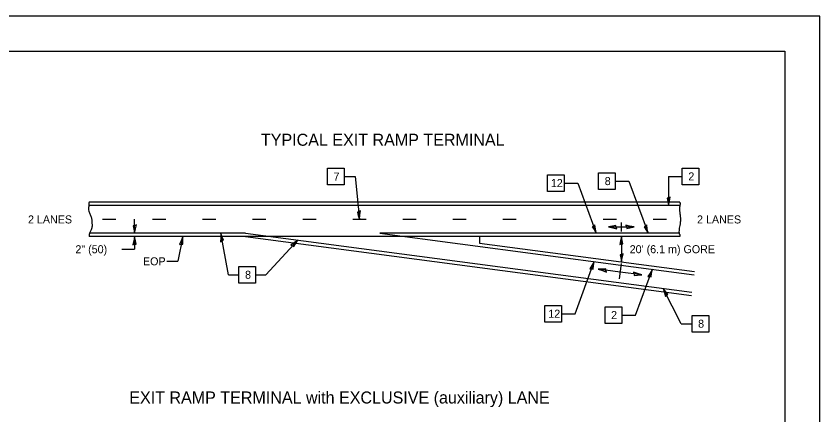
# Model space of a CAD drawing. Extents: x 99144 to 99824, y 99988 to 100428.
# Drawn here: x 99594.6 to 99823.5, y 100314.1 to 100427.5 of the extents above; entities that cross this region are included whole.
import ezdxf

# ---------------------------------------------------------------- set-up
doc = ezdxf.new("R2010")
doc.units = 0
for name, color, linetype in [('Design_PR_PMK Symbols', 7, 'Continuous'), ('Design_PR_Roadway Dimensions', 7, 'Continuous'), ('Design_PR_Roadway Notes', 7, 'Continuous'), ('Level 29', 7, 'Continuous'), ('Level 43', 7, 'Continuous'), ('Sheets_50 Reference Boundary', 7, 'Continuous'), ('Sheets_General Details', 7, 'Continuous'), ('Sheets_Printer Plotting Border', 7, 'Continuous')]:
    doc.layers.add(name, color=color, linetype=linetype)

msp = doc.modelspace()

# ---------------------------------------------------------------- linework, layer by layer
at = {"layer": 'Design_PR_PMK Symbols'}
for p, q in [((99783.6, 100373.64), (99615.32, 100373.64)), ((99623.04, 100369.7), (99619.24, 100369.7)), ((99637.29, 100369.7), (99633.49, 100369.7)), ((99651.54, 100369.7), (99647.74, 100369.7)), ((99665.79, 100369.7), (99661.99, 100369.7)), ((99680.04, 100369.7), (99676.24, 100369.7)), ((99694.29, 100369.7), (99690.49, 100369.7)), ((99708.54, 100369.7), (99704.74, 100369.7)), ((99722.79, 100369.7), (99719, 100369.7)), ((99737.05, 100369.7), (99733.25, 100369.7)), ((99751.29, 100369.7), (99747.49, 100369.7)), ((99765.55, 100369.7), (99761.75, 100369.7)), ((99779.8, 100369.7), (99776, 100369.7)), ((99660, 100365.75), (99615.57, 100365.75)), ((99660, 100365.75), (99787.05, 100349.03)), ((99698.19, 100365.76), (99766.85, 100356.71)), ((99766.97, 100365.76), (99698.19, 100365.76)), ((99783.6, 100365.76), (99766.97, 100365.76)), ((99766.85, 100356.71), (99787.7, 100353.97))]:
    msp.add_line(p, q, dxfattribs=at)
at = {"layer": 'Design_PR_Roadway Notes'}
for p, q in [((99688.03, 100381.89), (99691.22, 100381.89)), ((99691.22, 100381.89), (99692.39, 100369.7)), ((99750.66, 100380.05), (99754.55, 100380.05)), ((99754.55, 100380.05), (99759.8, 100365.76)), ((99765.24, 100380.6), (99769.12, 100380.6)), ((99769.12, 100380.6), (99774.57, 100365.76)), ((99780.41, 100381.94), (99784.3, 100381.94)), ((99780.41, 100381.94), (99780.41, 100373.64)), ((99766.97, 100366.27), (99766.97, 100368.84)), ((99763.28, 100367.55), (99770.59, 100367.55)), ((99642.11, 100364.8), (99640.65, 100357.79)), ((99655.15, 100353.97), (99652.89, 100365.75)), ((99665.79, 100353.97), (99674.82, 100363.8)), ((99637.6, 100357.79), (99640.65, 100357.79)), ((99753.82, 100342.89), (99759.26, 100357.72)), ((99766.91, 100357.16), (99766.34, 100352.83)), ((99766.59, 100354.71), (99760.41, 100355.52)), ((99772.76, 100353.9), (99766.59, 100354.71)), ((99771, 100342.51), (99775.79, 100355.54)), ((99655.15, 100353.97), (99658.1, 100353.97)), ((99662.85, 100353.97), (99665.79, 100353.97)), ((99784, 100340.04), (99778.89, 100350.1)), ((99749.93, 100342.89), (99753.82, 100342.89)), ((99767.07, 100342.51), (99771, 100342.51)), ((99784, 100340.04), (99787.09, 100340.04))]:
    msp.add_line(p, q, dxfattribs=at)
for points in [[(99683.28, 100379.52), (99683.28, 100384.27), (99688.03, 100384.27), (99688.03, 100379.52)], [(99745.9, 100377.67), (99745.9, 100382.42), (99750.66, 100382.42), (99750.66, 100377.67)], [(99760.5, 100378.22), (99760.5, 100382.97), (99765.24, 100382.97), (99765.24, 100378.22)], [(99784.3, 100379.56), (99784.3, 100384.31), (99789.06, 100384.31), (99789.06, 100379.56)], [(99780.91, 100376.02), (99780.45, 100375.82), (99780.01, 100375.75), (99780.2, 100374.83), (99780.41, 100373.64), (99780.64, 100374.91)], [(99692.66, 100372.11), (99692.22, 100371.87), (99691.8, 100371.75), (99692.07, 100370.86), (99692.39, 100369.7), (99692.5, 100370.98)], [(99759.45, 100368.16), (99759.08, 100367.82), (99758.7, 100367.6), (99759.2, 100366.8), (99759.8, 100365.76), (99759.58, 100367.02)], [(99765.65, 100367.06), (99765.46, 100367.51), (99765.38, 100367.95), (99764.46, 100367.76), (99763.28, 100367.55), (99764.54, 100367.32)], [(99768.22, 100368.05), (99768.41, 100367.59), (99768.49, 100367.16), (99769.41, 100367.35), (99770.59, 100367.55), (99769.33, 100367.78)], [(99774.22, 100368.16), (99773.85, 100367.82), (99773.47, 100367.6), (99773.97, 100366.8), (99774.57, 100365.76), (99774.35, 100367.02)], [(99641.14, 100362.58), (99641.63, 100362.68), (99642.07, 100362.66), (99642.07, 100363.6), (99642.11, 100364.8), (99641.63, 100363.61)], [(99652.85, 100363.33), (99653.26, 100363.6), (99653.68, 100363.76), (99653.32, 100364.63), (99652.89, 100365.75), (99652.91, 100364.47)], [(99672.85, 100362.39), (99673.31, 100362.22), (99673.69, 100361.98), (99674.17, 100362.79), (99674.82, 100363.8), (99673.79, 100363.02)], [(99757.98, 100355.66), (99758.47, 100355.68), (99758.91, 100355.6), (99759.05, 100356.53), (99759.26, 100357.72), (99758.61, 100356.61)], [(99658.1, 100351.59), (99658.1, 100356.34), (99662.85, 100356.34), (99662.85, 100351.59)], [(99762.7, 100354.72), (99762.57, 100355.2), (99762.55, 100355.64), (99761.62, 100355.57), (99760.41, 100355.52), (99761.64, 100355.13)], [(99774.5, 100353.48), (99775, 100353.5), (99775.43, 100353.42), (99775.57, 100354.35), (99775.79, 100355.54), (99775.13, 100354.43)], [(99770.47, 100354.7), (99770.6, 100354.23), (99770.62, 100353.78), (99771.55, 100353.85), (99772.76, 100353.9), (99771.53, 100354.29)], [(99779.52, 100347.76), (99779.84, 100348.14), (99780.2, 100348.4), (99779.61, 100349.14), (99778.89, 100350.1), (99779.26, 100348.87)], [(99745.17, 100340.51), (99745.17, 100345.26), (99749.93, 100345.26), (99749.93, 100340.51)], [(99762.32, 100340.14), (99762.32, 100344.89), (99767.07, 100344.89), (99767.07, 100340.14)], [(99787.09, 100337.67), (99787.09, 100342.42), (99791.84, 100342.42), (99791.84, 100337.67)]]:
    msp.add_lwpolyline(points, close=True, dxfattribs=at)
at = {"layer": 'Level 29'}
for p, q in [((99783.6, 100374.59), (99615.44, 100374.59)), ((99783.6, 100364.8), (99615.44, 100364.8)), ((99659.92, 100364.8), (99786.92, 100348.09)), ((99726.6, 100364.8), (99726.6, 100362.97)), ((99783.6, 100365.37), (99783.6, 100364.8)), ((99726.6, 100362.97), (99787.82, 100354.91))]:
    msp.add_line(p, q, dxfattribs=at)
for points in [[(99615.44, 100374.59), (99615.36, 100374.22), (99615.32, 100373.83), (99615.32, 100373.35), (99615.27, 100372.39), (99615.44, 100371.78), (99615.79, 100370.82), (99616.14, 100369.9), (99616.23, 100368.82), (99616.28, 100367.81), (99616.01, 100366.76), (99615.62, 100365.98), (99615.49, 100365.37), (99615.44, 100364.8)], [(99783.6, 100374.59), (99783.67, 100374.3), (99783.69, 100373.93), (99783.61, 100373.64), (99783.56, 100373.23), (99783.5, 100372.58), (99783.58, 100371.66), (99783.67, 100371), (99783.8, 100370.09), (99783.8, 100369.41), (99783.67, 100368.43), (99783.52, 100367.6), (99783.43, 100366.92), (99783.37, 100366.14), (99783.34, 100365.79), (99783.6, 100365.37)]]:
    msp.add_spline(points, degree=3, dxfattribs=at)
at = {"layer": 'Level 43'}
for p, q in [((99628.4, 100365.76), (99628.4, 100369.78)), ((99628.4, 100364.8), (99628.4, 100361.22)), ((99766.97, 100364.8), (99766.97, 100357.66)), ((99624.73, 100361.22), (99628.4, 100361.22))]:
    msp.add_line(p, q, dxfattribs=at)
for points in [[(99628.9, 100368.13), (99628.44, 100367.94), (99628, 100367.87), (99628.19, 100366.95), (99628.4, 100365.76), (99628.63, 100367.03)], [(99627.9, 100362.43), (99628.36, 100362.62), (99628.8, 100362.7), (99628.61, 100363.62), (99628.4, 100364.8), (99628.17, 100363.54)], [(99766.5, 100362.55), (99766.93, 100362.73), (99767.35, 100362.8), (99767.17, 100363.68), (99766.97, 100364.8), (99766.75, 100363.6)], [(99767.44, 100359.91), (99767.01, 100359.73), (99766.6, 100359.66), (99766.78, 100358.79), (99766.97, 100357.66), (99767.19, 100358.86)]]:
    msp.add_lwpolyline(points, close=True, dxfattribs=at)
at = {"layer": 'Sheets_50 Reference Boundary'}
msp.add_lwpolyline([(99183.5, 100417.53), (99813.5, 100417.53), (99813.5, 100017.53), (99183.5, 100017.53)], close=True, dxfattribs=at)
at = {"layer": 'Sheets_General Details'}
for p, q in [((99823.5, 100427.53), (99143.5, 100427.53)), ((99823.5, 99987.53), (99823.5, 100427.53))]:
    msp.add_line(p, q, dxfattribs=at)
msp.add_lwpolyline([(99183.5, 100417.53), (99813.5, 100417.53), (99813.5, 99997.53), (99183.5, 99997.53)], close=True, dxfattribs=at)
at = {"layer": 'Sheets_Printer Plotting Border'}
msp.add_lwpolyline([(99143.5, 99987.53), (99823.5, 99987.53), (99823.5, 100427.53), (99143.5, 100427.53)], close=True, dxfattribs=at)

# ---------------------------------------------------------------- texts
at = {"layer": 'Design_PR_Roadway Dimensions'}
for s, p in [('2" (50)', (99611.53, 100360.08)), ("20' (6.1 m) GORE", (99769.34, 100360.09))]:
    msp.add_text(s, height=2.28, dxfattribs=at).set_placement(p)
at = {"layer": 'Design_PR_Roadway Notes'}
for s, height, p in [('TYPICAL EXIT RAMP TERMINAL', 3.42, (99664.35, 100390.65)), ('7', 2.28, (99685.01, 100380.75)), ('2', 2.28, (99786.03, 100380.8)), ('12', 2.28, (99746.9, 100378.91)), ('8', 2.28, (99762.23, 100379.46)), ('2 LANES', 2.28, (99598.03, 100368.56)), ('2 LANES', 2.28, (99788.52, 100368.56)), ('EOP', 2.28, (99630.77, 100356.65)), ('8', 2.28, (99659.83, 100352.83)), ('12', 2.28, (99746.17, 100341.75)), ('2', 2.28, (99764.05, 100341.37)), ('8', 2.28, (99788.82, 100338.9)), ('EXIT RAMP TERMINAL with EXCLUSIVE (auxiliary) LANE', 3.42, (99626.87, 100317.35))]:
    msp.add_text(s, height=height, dxfattribs=at).set_placement(p)

doc.saveas('drawing.dxf')
